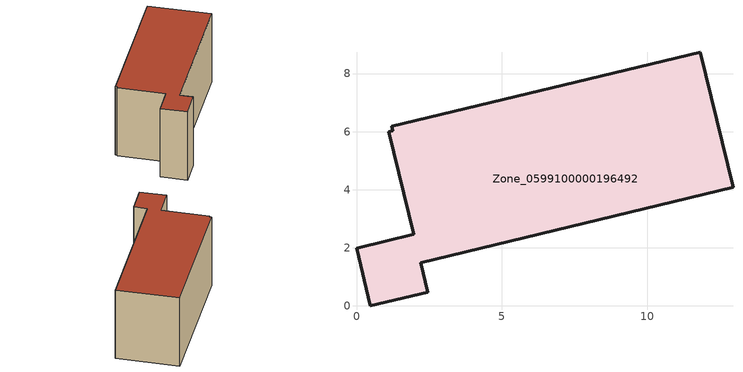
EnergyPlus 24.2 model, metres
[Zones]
Zone_0599100000196492
 floor ground (C_G): 1.25,6.03 1.21,6.18 11.83,8.74 12.96,4.08 2.21,1.48 2.45,0.48 0.48,0 0,1.99 1.97,2.47 1.11,6 z0
 wall outside (C_F): 0,1.99 0.48,0 2.45,0.48 2.21,1.48 12.96,4.08 11.83,8.74 1.21,6.18 1.25,6.03 1.11,6 1.97,2.47 0,1.99 z0:5.92
 roof outside (C_R): 1.21,6.18 1.25,6.03 1.11,6 1.97,2.47 0,1.99 0.48,0 2.45,0.48 2.21,1.48 12.96,4.08 11.83,8.74 z5.92
[BUILDING]
Pand.0599100000196492: North Axis=0; Terrain=City; Loads Convergence Tolerance Value=0.04; Temperature Convergence Tolerance Value=0.4; Solar Distribution=FullExterior; Maximum Number of Warmup Days=25; Minimum Number of Warmup Days=1
[Site:Location]
Rotterdam.The.Hague.AP_ZH_NLD Design_Conditions: Latitude=51.96; Longitude=4.45; Time Zone=1; Elevation=-4.5
[SITE:GROUNDTEMPERATURE:BUILDINGSURFACE]
18, 18, 18, 18, 18, 18, 18, 18, 18, 18, 18, 18
[MATERIAL] Thermal Absorptance=0.9; Solar Absorptance=0.7; Visible Absorptance=0.7
Name | Roughness | Thickness | Conductivity | Density | Specific Heat
G.TI.1975-1991 | MediumSmooth | 0.15 | 0.288461 | 540 | 1210
F.TI.1975-1991 | Rough | 0.3 | 0.230769 | 1920 | 840
R.TI.1975-1991 | MediumRough | 0.2 | 0.153846 | 1500 | 1000
[CONSTRUCTION]
C_G: G.TI.1975-1991
C_F: F.TI.1975-1991
C_R: R.TI.1975-1991
[ZONE]
Zone_0599100000196492: Type=1; Multiplier=1; Ceiling Height=Autocalculate; Volume=Autocalculate; Floor Area=autocalculate; Part of Total Floor Area=Yes
[ZONEINFILTRATION:DESIGNFLOWRATE]
Infil_Zone_0599100000196492: Zone or ZoneList or Space or SpaceList=Zone_0599100000196492; Schedule=AlwaysOn; Design Flow Rate Calculation Method=Flow/Area; Flow Rate per Floor Area=0.003; Constant Term Coefficient=1; Temperature Term Coefficient=0; Velocity Term Coefficient=0; Velocity Squared Term Coefficient=0
[HVACTEMPLATE:ZONE:IDEALLOADSAIRSYSTEM]
Zone_0599100000196492: Maximum Heating Supply Air Temperature=50; Minimum Cooling Supply Air Temperature=13; Maximum Heating Supply Air Humidity Ratio=0.0156; Minimum Cooling Supply Air Humidity Ratio=0.0077; Heating Limit=NoLimit; Cooling Limit=NoLimit; Dehumidification Control Type=ConstantSensibleHeatRatio; Cooling Sensible Heat Ratio=0.7; Dehumidification Setpoint=60; Humidification Control Type=None; Humidification Setpoint=30; Outdoor Air Method=None; Outdoor Air Flow Rate per Person=0.00944; Outdoor Air Flow Rate per Zone Floor Area=0; Outdoor Air Flow Rate per Zone=0; Demand Controlled Ventilation Type=None; Outdoor Air Economizer Type=NoEconomizer; Heat Recovery Type=None; Sensible Heat Recovery Effectiveness=0.7; Latent Heat Recovery Effectiveness=0.65
[ZONECONTROL:THERMOSTAT]
ThermostatControl_Zone_0599100000196492: Zone or ZoneList=Zone_0599100000196492; Control Type Schedule=DualSetpointControlType; Control 1=Thermostat_Zone_0599100000196492; Temperature Difference Between Cutout And Setpoint=0
[THERMOSTATSETPOINT:DUALSETPOINT]
Thermostat_Zone_0599100000196492: Heating Setpoint Temperature Schedule=HeatingSetpoint_Zone_0599100000196492; Cooling Setpoint Temperature Schedule=CoolingSetpoint_Zone_0599100000196492
[SCHEDULE:COMPACT]
HeatingSetpoint_Zone_0599100000196492: Through: 12/31, For: AllDays, Until: 24:00, 21
CoolingSetpoint_Zone_0599100000196492: Through: 12/31, For: AllDays, Until: 24:00, 24
DualSetpointControlType: Through: 12/31, For: AllDays, Until: 24:00, 4
AlwaysOn: Through: 12/31, For: AllDays, Until: 24:00, 1
